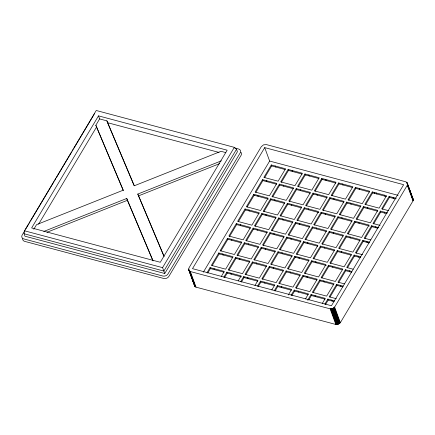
<?xml version="1.0" encoding="UTF-8"?>
<svg xmlns="http://www.w3.org/2000/svg" width="435" height="435" viewBox="0 0 435 435"><rect width="100%" height="100%" fill="white"/><g stroke="black" fill="none" stroke-linecap="round" stroke-linejoin="round"><path stroke-width="0.65" d="M188.643 269.357L189.073 267.737L261.283 146.693L263.55 144.844L266.497 144.621L405.442 181.7C407.187 182.004 408.133 184.146 407.089 185.604L334.885 306.653L333.09 308.284L331.117 308.85L329.67 308.725L190.72 271.641L189.247 270.787L188.643 269.357L194.728 286.116L196.016 287.149L335.858 324.466L338.343 324.146L340.344 322.683L413.022 200.856L413.196 199.246L412.646 198.208M194.38 284.599L194.728 286.116M24.066 233.753L24.474 230.789L96.238 110.49L234.329 147.345L236.526 149.27L237.418 151.717L164.762 273.512L24.964 236.2L24.066 233.753L163.87 271.065L164.762 273.512M24.958 230.371L22.18 235.025A3.969 2.996 -20.1 0 0 23.827 238.929L162.777 276.013A3.969 2.996 -20.1 0 0 167.992 273.936L240.196 152.892A3.969 2.996 -20.1 0 0 238.549 148.987L234.617 147.938M25.654 229.207L28.433 224.547M29.123 223.383L30.167 221.638M30.863 220.474L54.119 181.487M54.815 180.318L55.854 178.573M56.55 177.409L71.481 152.386M72.172 151.222L73.216 149.477M73.906 148.313L94.042 114.557M98.506 115.862L31.646 227.94L160.297 262.278L227.157 150.195L98.506 115.862L99.62 118.918L95.841 125.258L123.388 190.769M33.794 229.267L36.545 224.656L123.241 190.182L95.841 125.258M38.601 224.166L96.51 127.091M236.526 149.27L163.87 271.065L162.565 267.645L234.329 147.345M264.714 147.606L192.504 268.656L331.454 305.734L403.658 184.69L264.714 147.606L269.635 161.053L203.33 272.207M207.022 272.691L210.051 267.607L224.308 271.413L221.301 276.459M218.8 252.942L211.388 265.366L225.645 269.173L233.057 256.748L218.8 252.942L219.158 253.92L212.084 265.78M227.548 238.277L220.137 250.701L234.394 254.508L241.806 242.083L227.548 238.277L227.902 239.255L220.833 251.115M236.292 223.617L228.881 236.036L243.143 239.843L250.555 227.423L236.292 223.617L236.651 224.596L229.577 236.45M245.041 208.952L237.63 221.371L251.892 225.178L259.298 212.758L245.041 208.952L245.4 209.931L238.326 221.785M253.79 194.287L246.379 206.712L260.636 210.513L268.047 198.094L253.79 194.287L254.149 195.266L247.075 207.125M262.539 179.622L255.127 192.047L269.385 195.853L276.796 183.429L262.539 179.622L262.892 180.601L255.823 192.46M271.282 164.957L263.876 177.382L278.134 181.188L285.545 168.764L271.282 164.957L271.641 165.936L264.567 177.795M207.712 273.104L210.409 268.585L210.051 267.607M223.851 277.182L226.885 272.098L241.142 275.904L238.135 280.95M235.629 257.433L228.223 269.858L242.48 273.664L249.891 261.239L235.629 257.433L235.987 258.412L228.913 270.271M244.378 242.773L236.966 255.193L251.229 258.999L258.64 246.574L244.378 242.773L244.736 243.747L237.662 255.606M253.126 228.109L245.715 240.528L259.972 244.334L267.384 231.915L253.126 228.109L253.485 229.087L246.411 240.941M261.875 213.444L254.464 225.868L268.721 229.669L276.133 217.25L261.875 213.444L262.229 214.422L255.16 226.282M270.619 198.779L263.213 211.203L277.47 215.01L284.881 202.585L270.619 198.779L270.978 199.757L263.904 211.617M279.368 184.114L271.957 196.538L286.219 200.345L293.63 187.92L279.368 184.114L279.727 185.092L272.653 196.952M288.117 169.454L280.705 181.874L294.963 185.68L302.374 173.255L288.117 169.454L288.476 170.428L281.401 182.287M224.547 277.595L227.239 273.077L226.885 272.098M240.685 281.673L243.714 276.589L257.977 280.396L254.964 285.442M252.463 261.93L245.052 274.349L259.309 278.155L266.72 265.731L252.463 261.93L252.822 262.903L245.748 274.762M261.212 247.265L253.801 259.684L268.058 263.49L275.469 251.071L261.212 247.265L261.571 248.244L254.497 260.097M269.956 232.6L262.55 245.025L276.807 248.825L284.218 236.406L269.956 232.6L270.314 233.579L263.24 245.438M278.704 217.935L271.293 230.36L285.556 234.166L292.967 221.741L278.704 217.935L279.063 218.914L271.989 230.773M287.453 203.27L280.042 215.695L294.305 219.501L301.711 207.076L287.453 203.27L287.812 204.249L280.738 216.108M296.202 188.611L288.791 201.03L303.048 204.836L310.459 192.411L296.202 188.611L296.561 189.584L289.487 201.443M304.946 173.946L297.54 186.365L311.797 190.171L319.208 177.752L304.946 173.946L305.305 174.924L298.231 186.778M241.376 282.087L244.073 277.568L243.714 276.589M257.515 286.165L260.549 281.086L274.806 284.887L271.799 289.933M269.298 266.421L261.886 278.84L276.143 282.647L283.555 270.227L269.298 266.421L269.651 267.4L262.577 279.254M278.041 251.756L270.63 264.175L284.892 267.982L292.304 255.562L278.041 251.756L278.4 252.735L271.326 264.589M286.79 237.091L279.379 249.516L293.641 253.322L301.047 240.898L286.79 237.091L287.149 238.07L280.075 249.929M295.539 222.426L288.128 234.851L302.385 238.657L309.796 226.233L295.539 222.426L295.898 223.405L288.824 235.264M304.288 207.761L296.877 220.186L311.134 223.992L318.545 211.568L304.288 207.761L304.641 208.74L297.567 220.599M313.031 193.102L305.62 205.521L319.883 209.327L327.294 196.908L313.031 193.102L313.39 194.081L306.316 205.934M321.78 178.437L314.369 190.856L328.632 194.662L336.037 182.243L321.78 178.437L322.139 179.416L315.065 191.269M258.211 286.578L260.908 282.059L260.549 281.086M274.349 290.656L277.378 285.577L291.64 289.384L288.296 294.984M286.127 270.913L278.715 283.332L292.978 287.138L300.384 274.719L286.127 270.913L286.486 271.891L279.411 283.745M294.876 256.248L287.464 268.672L301.721 272.473L309.133 260.054L294.876 256.248L295.234 257.226L288.16 269.086M303.625 241.583L296.213 254.007L310.47 257.814L317.882 245.389L303.625 241.583L303.978 242.561L296.909 254.421M312.368 226.918L304.962 239.342L319.219 243.149L326.631 230.724L312.368 226.918L312.727 227.896L305.653 239.756M321.117 212.258L313.706 224.677L327.968 228.484L335.374 216.059L321.117 212.258L321.476 213.232L314.402 225.091M329.866 197.593L322.455 210.013L336.712 213.819L344.123 201.4L329.866 197.593L330.225 198.572L323.151 210.426M338.615 182.928L331.204 195.353L345.461 199.154L352.872 186.735L338.615 182.928L338.968 183.907L331.9 195.766M275.045 291.069L277.737 286.556L277.378 285.577M291.178 295.147L294.212 290.069L308.469 293.875L305.462 298.916M302.961 275.404L295.55 287.829L309.807 291.629L317.218 279.21L302.961 275.404L303.315 276.383L296.246 288.242M311.705 260.739L304.299 273.164L318.556 276.97L325.967 264.545L311.705 260.739L312.064 261.718L304.989 273.577M320.454 246.074L313.042 258.499L327.305 262.305L334.716 249.88L320.454 246.074L320.812 247.053L313.738 258.912M329.203 231.415L321.791 243.834L336.048 247.64L343.46 235.215L329.203 231.415L329.561 232.388L322.487 244.247M337.951 216.75L330.54 229.169L344.797 232.975L352.209 220.556L337.951 216.75L338.31 217.728L331.236 229.582M346.695 202.085L339.289 214.509L353.546 218.31L360.958 205.891L346.695 202.085L347.054 203.063L339.98 214.923M355.444 187.42L348.033 199.844L362.295 203.651L369.706 191.226L355.444 187.42L355.803 188.398L348.729 200.258M291.874 295.561L294.571 291.048L294.212 290.069M307.675 300.204L311.041 294.56L325.304 298.366L322.297 303.407M319.79 279.895L312.379 292.32L326.642 296.126L334.053 283.702L319.79 279.895L320.149 280.874L313.075 292.733M328.539 265.23L321.128 277.655L335.39 281.461L342.796 269.037L328.539 265.23L328.898 266.209L321.824 278.068M337.288 250.571L329.877 262.99L344.134 266.796L351.545 254.372L337.288 250.571L337.647 251.544L330.573 263.403M346.037 235.906L338.626 248.325L352.883 252.131L360.294 239.712L346.037 235.906L346.39 236.885L339.316 248.738M354.781 221.241L347.369 233.66L361.632 237.466L369.043 225.047L354.781 221.241L355.139 222.22L348.065 234.073M363.529 206.576L356.118 219.001L370.381 222.807L377.787 210.382L363.529 206.576L363.888 207.555L356.814 219.414M372.278 191.911L364.867 204.336L379.124 208.142L386.536 195.717L372.278 191.911L372.637 192.89L365.563 204.749M308.709 300.058L311.4 295.539L311.041 294.56M324.847 304.136L327.876 299.052L334.417 300.797M343.166 286.132L336.625 284.387L329.213 296.811L336.342 298.714M351.91 271.467L345.374 269.722L337.962 282.146L344.444 283.876M360.658 256.808L354.117 255.062L346.706 267.481L353.187 269.211M369.407 242.143L362.866 240.397L355.455 252.817L362.583 254.72M378.798 227.652L371.615 225.732L364.204 238.157L370.685 239.886M387.547 212.987L380.364 211.067L372.953 223.492L380.081 225.395M396.29 198.322L389.107 196.402L381.702 208.827L388.83 210.73M325.538 304.549L328.235 300.03L327.876 299.052M329.909 297.225L336.984 285.365L336.625 284.387M338.658 282.56L345.727 270.7L345.374 269.722M347.402 267.895L354.476 256.041L354.117 255.062M356.151 253.23L363.225 241.376L362.866 240.397M364.9 238.57L371.974 226.711L371.615 225.732M373.649 223.905L380.717 212.046L380.364 211.067M382.392 209.24L389.466 197.381L389.107 196.402M43.81 231.442L126.737 198.463L153.082 260.891M163.761 255.829L137.797 194.064L221.355 160.841M46.991 232.274L127.406 200.296L126.737 198.463M138.466 195.902L219.512 163.674M269.635 161.053L398.096 195.337M99.62 118.918L106.901 120.859L134.301 185.783L220.996 151.309L225.852 152.603M271.641 165.936L285.257 169.574M288.476 170.428L302.091 174.065M305.305 174.924L318.92 178.557M322.139 179.416L335.755 183.048M338.968 183.907L352.589 187.539M355.803 188.398L369.418 192.031M372.637 192.89L386.383 196.56M389.466 197.381L395.366 198.958M106.901 120.859L107.57 122.692L219.044 152.44M262.892 180.601L276.508 184.233M279.727 185.092L293.342 188.73M296.561 189.584L310.177 193.222M313.39 194.081L327.006 197.713M330.225 198.572L343.84 202.204M347.054 203.063L360.669 206.696M363.888 207.555L377.504 211.187M380.717 212.046L386.617 213.623M254.149 195.266L268.406 199.072M270.978 199.757L284.593 203.39M287.812 204.249L301.428 207.881M304.641 208.74L318.904 212.546M321.476 213.232L335.091 216.869M338.31 217.728L351.926 221.361M355.139 222.22L369.397 226.026M371.974 226.711L377.868 228.283M245.4 209.931L259.015 213.563M262.229 214.422L275.85 218.055M279.063 218.914L292.679 222.546M295.898 223.405L309.513 227.037M312.727 227.896L326.342 231.534M329.561 232.388L343.177 236.026M346.39 236.885L360.006 240.517M363.225 241.376L369.119 242.947M236.651 224.596L250.266 228.228M253.485 229.087L267.101 232.72M270.314 233.579L283.93 237.211M287.149 238.07L300.764 241.702M303.978 242.561L317.594 246.194M320.812 247.053L334.428 250.69M337.647 251.544L351.262 255.182M354.476 256.041L360.376 257.612M227.902 239.255L241.517 242.893M244.736 243.747L258.352 247.384M261.571 248.244L275.186 251.876M278.4 252.735L292.015 256.367M295.234 257.226L308.85 260.859M312.064 261.718L326.326 265.524M328.898 266.209L342.514 269.841M345.727 270.7L351.627 272.277M219.158 253.92L232.774 257.553M235.987 258.412L249.603 262.049M252.822 262.903L266.438 266.541M269.651 267.4L283.267 271.032M286.486 271.891L300.101 275.524M303.315 276.383L316.936 280.015M320.149 280.874L333.765 284.506M336.984 285.365L342.878 286.942M210.409 268.585L224.025 272.218M227.239 273.077L241.501 276.883M244.073 277.568L257.689 281.206M260.908 282.059L274.523 285.697M277.737 286.556L291.352 290.188M294.571 291.048L308.187 294.68M311.4 295.539L325.016 299.171M328.235 300.03L334.129 301.602M24.474 230.789L162.565 267.645M137.797 194.064L164.142 256.492M107.57 122.692L134.181 185.745M127.406 200.296L152.701 260.228M407.165 182.874L413.196 199.246M407.524 183.989L413.25 199.638M406.921 182.559L412.418 197.582M407.513 184.391L413.239 200.04M406.622 182.276L408.454 187.284M409.601 190.416L410.287 192.292M410.743 193.548L412.347 197.925M407.437 184.799L413.163 200.448M407.296 185.207L413.022 200.856M393.077 197.463L393.436 198.442M384.502 195.174L384.855 196.152M384.328 212.128L384.687 213.106M376.242 192.971L376.601 193.95M374.209 192.428L374.562 193.406M375.579 226.793L375.938 227.771M367.499 207.636L367.852 208.615M359.413 188.48L359.772 189.459M366.835 241.458L367.189 242.431M358.75 222.301L359.109 223.275M350.664 203.145L351.023 204.124M342.579 183.989L342.938 184.967M358.087 256.117L358.445 257.096M350.001 236.961L350.36 237.94M341.915 217.804L342.274 218.783M333.83 198.654L334.189 199.627M325.75 179.497L326.103 180.471M349.338 270.782L349.696 271.761M341.252 251.626L341.611 252.604M333.166 232.469L333.525 233.448M325.086 213.313L325.44 214.292M317.001 194.157L317.36 195.136M308.915 175L309.274 175.979M340.589 285.447L340.948 286.426M332.509 266.291L332.862 267.269M324.423 247.134L324.782 248.113M316.337 227.978L316.696 228.957M308.252 208.822L308.611 209.8M300.166 189.665L300.525 190.644M292.081 170.509L292.44 171.488M334.618 307.034L340.344 322.683M331.845 300.112L332.199 301.091M334.303 307.393L340.029 323.042M333.939 307.724L339.664 323.374M323.76 280.956L324.118 281.934M333.531 308.024L339.256 323.673M333.09 308.284L338.816 323.928M315.674 261.799L316.033 262.778M332.617 308.497L338.343 324.146M332.128 308.665L337.854 324.314M307.588 242.643L307.947 243.622M331.622 308.785L337.348 324.428M331.117 308.85L336.842 324.499M299.503 223.487L299.862 224.465M330.616 308.861L336.342 324.51M330.132 308.817L335.858 324.466M291.423 204.33L291.776 205.309M283.337 185.174L283.696 186.153M275.252 166.018L275.611 166.996M315.011 295.621L315.37 296.599M306.925 276.464L307.284 277.443M298.84 257.308L299.198 258.287M290.759 238.152L291.113 239.13M282.674 218.995L283.033 219.974M274.588 199.839L274.947 200.818M266.503 180.683L266.862 181.661M298.176 291.129L298.535 292.103M290.096 271.973L290.449 272.946M282.01 252.817L282.369 253.79M273.925 233.66L274.284 234.639M265.839 214.504L266.198 215.483M257.754 195.348L258.113 196.326M281.347 286.632L281.706 287.611M273.262 267.476L273.62 268.455M265.176 248.32L265.535 249.298M257.09 229.169L257.449 230.142M249.01 210.013L249.364 210.986M264.513 282.141L264.871 283.12M256.427 262.985L256.786 263.963M248.347 243.828L248.7 244.807M240.261 224.672L240.62 225.651M247.684 277.65L248.042 278.628M239.598 258.493L239.957 259.472M231.512 239.337L231.871 240.316M230.849 273.158L231.208 274.137M222.763 254.002L223.122 254.981M214.02 268.667L214.373 269.646M190.291 271.5L196.016 287.149M189.894 271.304L195.619 286.953M189.546 271.065L195.271 286.714M188.654 268.955L194.151 283.973M189.247 270.787L194.972 286.431M188.698 269.749L194.543 285.768M240.925 152.288A3.969 2.996 -20.1 0 1 241.093 155.333L168.883 276.383A3.969 2.996 -20.1 0 1 163.669 278.454L24.724 241.376A3.969 2.996 -20.1 0 1 22.658 238.684M94.39 113.975A3.969 2.996 -20.1 0 1 94.656 113.595"/></g></svg>
